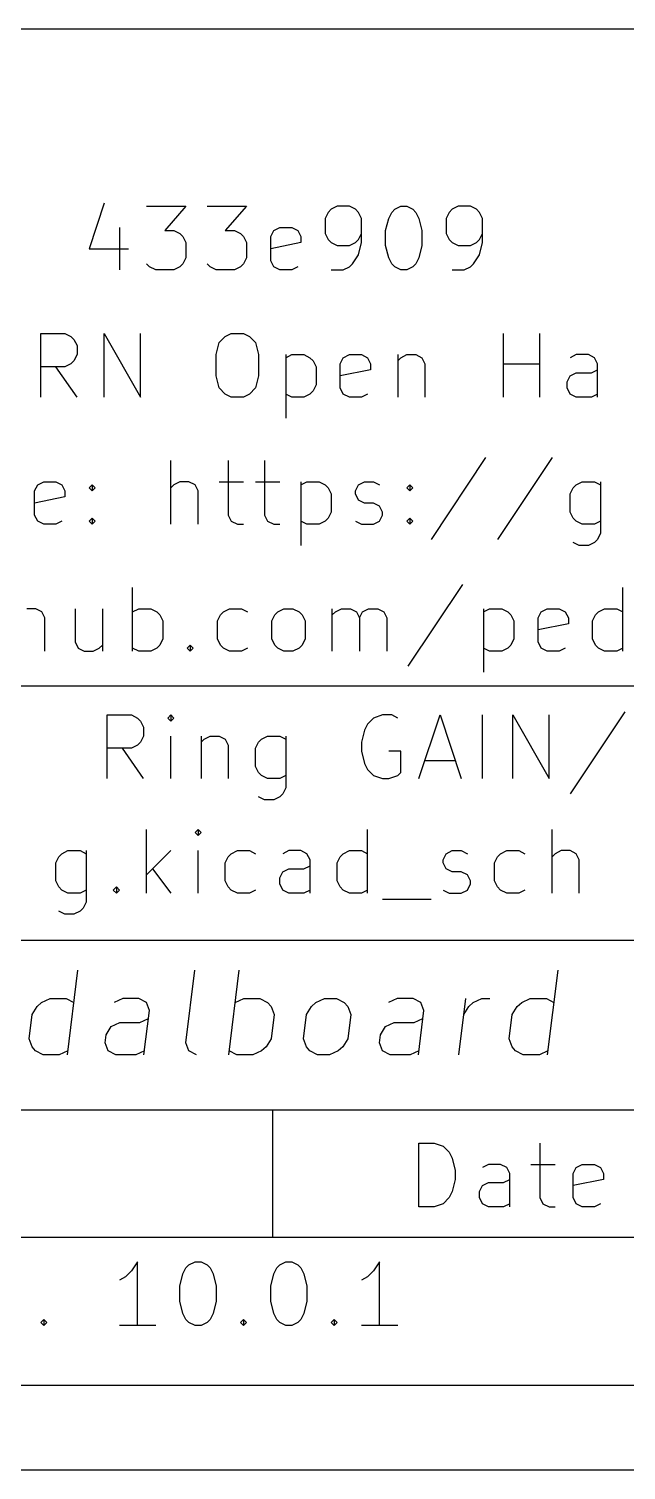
# Model space of a CAD drawing. Header units: millimetres. Extents: x 10 to 287, y -200 to -10.
# Drawn here: x 191.25 to 205.35, y -200.01 to -166.01 of the extents above; entities that cross this region are included whole.
import ezdxf

# ---------------------------------------------------------------- set-up
doc = ezdxf.new("R2010")
doc.units = ezdxf.units.MM
doc.layers.add('RED', color=14, linetype='CONTINUOUS')

msp = doc.modelspace()

# ---------------------------------------------------------------- linework, layer by layer
at = {"layer": 'RED', "linetype": 'CONTINUOUS'}
for p, q in [((177.0022, -166.0072), (285.0022, -166.0072)), ((193.0293, -170.1219), (192.6722, -171.1933)), ((194.0293, -170.1933), (194.9579, -170.1933)), ((194.9579, -170.1933), (194.4579, -170.7647)), ((195.4579, -170.1933), (196.3865, -170.1933)), ((196.3865, -170.1933), (195.8865, -170.7647)), ((198.3151, -170.3361), (198.2437, -170.479)), ((198.3865, -170.2647), (198.3151, -170.3361)), ((198.5294, -170.1933), (198.3865, -170.2647)), ((198.8151, -170.1933), (198.5294, -170.1933)), ((198.958, -170.2647), (198.8151, -170.1933)), ((199.0294, -170.3361), (198.958, -170.2647)), ((199.1008, -170.479), (199.0294, -170.3361)), ((199.7437, -170.479), (199.8151, -170.3361)), ((199.8151, -170.3361), (199.8866, -170.2647)), ((199.8866, -170.2647), (200.0294, -170.1933)), ((200.0294, -170.1933), (200.1723, -170.1933)), ((200.1723, -170.1933), (200.3151, -170.2647)), ((200.3151, -170.2647), (200.3866, -170.3361)), ((200.3866, -170.3361), (200.458, -170.479)), ((201.1723, -170.3361), (201.1009, -170.479)), ((201.2437, -170.2647), (201.1723, -170.3361)), ((201.3866, -170.1933), (201.2437, -170.2647)), ((201.6723, -170.1933), (201.3866, -170.1933)), ((201.8152, -170.2647), (201.6723, -170.1933)), ((201.8866, -170.3361), (201.8152, -170.2647)), ((201.958, -170.479), (201.8866, -170.3361)), ((198.2437, -170.479), (198.2437, -170.8361)), ((199.1008, -171.0504), (199.1008, -170.479)), ((199.6723, -170.7647), (199.7437, -170.479)), ((200.458, -170.479), (200.5294, -170.7647)), ((201.1009, -170.479), (201.1009, -170.8361)), ((201.958, -171.0504), (201.958, -170.479)), ((193.3865, -170.6933), (193.3865, -171.6933)), ((194.4579, -170.7647), (194.6722, -170.7647)), ((194.6722, -170.7647), (194.8151, -170.8361)), ((194.8151, -170.8361), (194.8865, -170.9076)), ((194.8865, -170.9076), (194.9579, -171.0504)), ((195.8865, -170.7647), (196.1008, -170.7647)), ((196.1008, -170.7647), (196.2437, -170.8361)), ((196.2437, -170.8361), (196.3151, -170.9076)), ((196.3151, -170.9076), (196.3865, -171.0504)), ((196.958, -170.9076), (197.0294, -170.7647)), ((196.958, -171.479), (196.958, -170.9076)), ((197.0294, -170.7647), (197.1723, -170.6933)), ((197.1723, -170.6933), (197.458, -170.6933)), ((197.458, -170.6933), (197.6008, -170.7647)), ((197.6008, -170.7647), (197.6723, -170.9076)), ((197.6723, -170.9076), (197.6723, -171.0504)), ((198.2437, -170.8361), (198.3151, -170.979)), ((198.3151, -170.979), (198.3865, -171.0504)), ((198.958, -171.0504), (199.0294, -170.979)), ((199.0294, -170.979), (199.1008, -170.8361)), ((199.6723, -171.1219), (199.6723, -170.7647)), ((200.5294, -170.7647), (200.5294, -171.1219)), ((201.1009, -170.8361), (201.1723, -170.979)), ((201.1723, -170.979), (201.2437, -171.0504)), ((201.8152, -171.0504), (201.8866, -170.979)), ((201.8866, -170.979), (201.958, -170.8361)), ((192.6722, -171.1933), (193.6007, -171.1933)), ((194.9579, -171.0504), (194.9579, -171.4076)), ((196.3865, -171.0504), (196.3865, -171.4076)), ((197.6723, -171.0504), (196.958, -171.1933)), ((198.3865, -171.0504), (198.5294, -171.1219)), ((198.5294, -171.1219), (198.8151, -171.1219)), ((198.8151, -171.1219), (198.958, -171.0504)), ((198.8865, -171.5504), (199.0294, -171.3361)), ((199.0294, -171.3361), (199.1008, -171.0504)), ((199.7437, -171.4076), (199.6723, -171.1219)), ((200.5294, -171.1219), (200.458, -171.4076)), ((201.2437, -171.0504), (201.3866, -171.1219)), ((201.3866, -171.1219), (201.6723, -171.1219)), ((201.6723, -171.1219), (201.8152, -171.0504)), ((201.7437, -171.5504), (201.8866, -171.3361)), ((201.8866, -171.3361), (201.958, -171.0504)), ((194.1008, -171.6219), (194.0293, -171.5504)), ((194.2436, -171.6933), (194.1008, -171.6219)), ((194.6722, -171.6933), (194.2436, -171.6933)), ((194.8151, -171.6219), (194.6722, -171.6933)), ((194.8865, -171.5504), (194.8151, -171.6219)), ((194.9579, -171.4076), (194.8865, -171.5504)), ((195.5294, -171.6219), (195.4579, -171.5504)), ((195.6722, -171.6933), (195.5294, -171.6219)), ((196.1008, -171.6933), (195.6722, -171.6933)), ((196.2437, -171.6219), (196.1008, -171.6933)), ((196.3151, -171.5504), (196.2437, -171.6219)), ((196.3865, -171.4076), (196.3151, -171.5504)), ((197.0294, -171.6219), (196.958, -171.479)), ((197.1723, -171.6933), (197.0294, -171.6219)), ((197.458, -171.6933), (197.1723, -171.6933)), ((197.6008, -171.6219), (197.458, -171.6933)), ((198.3865, -171.6933), (198.6722, -171.6933)), ((198.6722, -171.6933), (198.8151, -171.6219)), ((198.8151, -171.6219), (198.8865, -171.5504)), ((199.8151, -171.5504), (199.7437, -171.4076)), ((199.8866, -171.6219), (199.8151, -171.5504)), ((200.0294, -171.6933), (199.8866, -171.6219)), ((200.1723, -171.6933), (200.0294, -171.6933)), ((200.3151, -171.6219), (200.1723, -171.6933)), ((200.3866, -171.5504), (200.3151, -171.6219)), ((200.458, -171.4076), (200.3866, -171.5504)), ((201.2437, -171.6933), (201.5294, -171.6933)), ((201.5294, -171.6933), (201.6723, -171.6219)), ((201.6723, -171.6219), (201.7437, -171.5504)), ((191.5293, -174.6933), (191.5293, -173.1933)), ((191.5293, -173.1933), (192.1007, -173.1933)), ((192.1007, -173.1933), (192.2436, -173.2647)), ((192.2436, -173.2647), (192.315, -173.3361)), ((192.315, -173.3361), (192.3864, -173.479)), ((193.0293, -174.6933), (193.0293, -173.1933)), ((193.0293, -173.1933), (193.8864, -174.6933)), ((193.8864, -174.6933), (193.8864, -173.1933)), ((195.7436, -173.4076), (195.8865, -173.2647)), ((195.8865, -173.2647), (196.0293, -173.1933)), ((196.0293, -173.1933), (196.315, -173.1933)), ((196.315, -173.1933), (196.4579, -173.2647)), ((196.4579, -173.2647), (196.6007, -173.4076)), ((202.4578, -174.6933), (202.4578, -173.1933)), ((203.3149, -174.6933), (203.3149, -173.1933)), ((192.3864, -173.6933), (192.315, -173.8361)), ((192.3864, -173.479), (192.3864, -173.6933)), ((195.6722, -173.6933), (195.7436, -173.4076)), ((195.6722, -174.1933), (195.6722, -173.6933)), ((196.6007, -173.4076), (196.6722, -173.6933)), ((196.6722, -173.6933), (196.6722, -174.1933)), ((197.315, -173.6933), (197.315, -175.1933)), ((197.315, -173.7647), (197.4579, -173.6933)), ((197.4579, -173.6933), (197.7436, -173.6933)), ((197.7436, -173.6933), (197.8864, -173.7647)), ((198.6721, -173.7647), (198.815, -173.6933)), ((198.815, -173.6933), (199.1007, -173.6933)), ((199.1007, -173.6933), (199.2435, -173.7647)), ((199.9578, -173.6933), (199.9578, -174.6933)), ((200.0292, -173.7647), (200.1721, -173.6933)), ((200.1721, -173.6933), (200.3864, -173.6933)), ((200.3864, -173.6933), (200.5292, -173.7647)), ((204.1721, -173.6933), (204.0292, -173.7647)), ((204.4578, -173.6933), (204.1721, -173.6933)), ((204.6006, -173.7647), (204.4578, -173.6933)), ((192.1007, -173.979), (191.5293, -173.979)), ((192.3864, -174.6933), (191.8864, -173.979)), ((192.2436, -173.9076), (192.1007, -173.979)), ((192.315, -173.8361), (192.2436, -173.9076)), ((197.8864, -173.7647), (197.9579, -173.8361)), ((197.9579, -173.8361), (198.0293, -173.979)), ((198.0293, -173.979), (198.0293, -174.4076)), ((198.6007, -173.9076), (198.6721, -173.7647)), ((198.6007, -174.479), (198.6007, -173.9076)), ((199.315, -174.0504), (198.6007, -174.1933)), ((199.2435, -173.7647), (199.315, -173.9076)), ((199.315, -173.9076), (199.315, -174.0504)), ((199.9578, -173.8361), (200.0292, -173.7647)), ((200.5292, -173.7647), (200.6007, -173.9076)), ((200.6007, -173.9076), (200.6007, -174.6933)), ((202.4578, -173.9076), (203.3149, -173.9076)), ((204.5292, -174.1219), (204.6721, -174.0504)), ((204.6721, -173.9076), (204.6006, -173.7647)), ((204.6721, -174.6933), (204.6721, -173.9076)), ((195.7436, -174.479), (195.6722, -174.1933)), ((196.6722, -174.1933), (196.6007, -174.479)), ((198.0293, -174.4076), (197.9579, -174.5504)), ((203.9578, -174.3361), (204.0292, -174.1933)), ((203.9578, -174.479), (203.9578, -174.3361)), ((204.0292, -174.1933), (204.1721, -174.1219)), ((204.1721, -174.1219), (204.5292, -174.1219)), ((195.8865, -174.6219), (195.7436, -174.479)), ((196.0293, -174.6933), (195.8865, -174.6219)), ((196.315, -174.6933), (196.0293, -174.6933)), ((196.4579, -174.6219), (196.315, -174.6933)), ((196.6007, -174.479), (196.4579, -174.6219)), ((197.4579, -174.6933), (197.315, -174.6219)), ((197.7436, -174.6933), (197.4579, -174.6933)), ((197.8864, -174.6219), (197.7436, -174.6933)), ((197.9579, -174.5504), (197.8864, -174.6219)), ((198.6721, -174.6219), (198.6007, -174.479)), ((198.815, -174.6933), (198.6721, -174.6219)), ((199.1007, -174.6933), (198.815, -174.6933)), ((199.2435, -174.6219), (199.1007, -174.6933)), ((204.0292, -174.6219), (203.9578, -174.479)), ((204.1721, -174.6933), (204.0292, -174.6219)), ((204.5292, -174.6933), (204.1721, -174.6933)), ((204.6721, -174.6219), (204.5292, -174.6933)), ((194.6007, -177.6933), (194.6007, -176.1933)), ((195.9578, -176.1933), (195.9578, -177.479)), ((196.8149, -176.1933), (196.8149, -177.479)), ((202.0291, -176.1219), (200.7434, -178.0504)), ((203.6005, -176.1219), (202.3148, -178.0504)), ((191.3864, -176.9076), (191.4578, -176.7647)), ((191.4578, -176.7647), (191.6007, -176.6933)), ((191.6007, -176.6933), (191.8864, -176.6933)), ((191.8864, -176.6933), (192.0292, -176.7647)), ((192.0292, -176.7647), (192.1007, -176.9076)), ((192.6721, -176.8361), (192.7435, -176.7647)), ((192.7435, -176.7647), (192.8149, -176.8361)), ((192.7435, -176.7647), (192.7435, -176.9076)), ((194.6721, -176.7647), (194.6007, -176.8361)), ((194.815, -176.6933), (194.6721, -176.7647)), ((195.0293, -176.6933), (194.815, -176.6933)), ((195.1721, -176.7647), (195.0293, -176.6933)), ((195.2436, -176.9076), (195.1721, -176.7647)), ((195.7435, -176.6933), (196.3149, -176.6933)), ((196.6006, -176.6933), (197.172, -176.6933)), ((197.672, -176.6933), (197.672, -178.1933)), ((197.672, -176.7647), (197.8149, -176.6933)), ((197.8149, -176.6933), (198.1006, -176.6933)), ((198.1006, -176.6933), (198.2434, -176.7647)), ((198.2434, -176.7647), (198.3149, -176.8361)), ((198.9577, -176.9076), (199.0291, -176.7647)), ((199.0291, -176.7647), (199.172, -176.6933)), ((199.172, -176.6933), (199.3862, -176.6933)), ((199.3862, -176.6933), (199.5291, -176.7647)), ((200.172, -176.8361), (200.2434, -176.7647)), ((200.2434, -176.7647), (200.3148, -176.8361)), ((200.2434, -176.7647), (200.2434, -176.9076)), ((204.1005, -176.8361), (204.1719, -176.7647)), ((204.1719, -176.7647), (204.3148, -176.6933)), ((204.3148, -176.6933), (204.6005, -176.6933)), ((204.6005, -176.6933), (204.7434, -176.7647)), ((204.7434, -176.6933), (204.7434, -177.9076)), ((191.3864, -177.479), (191.3864, -176.9076)), ((192.1007, -177.0504), (191.3864, -177.1933)), ((192.1007, -176.9076), (192.1007, -177.0504)), ((192.7435, -176.9076), (192.6721, -176.8361)), ((192.8149, -176.8361), (192.7435, -176.9076)), ((195.2436, -177.6933), (195.2436, -176.9076)), ((198.3149, -176.8361), (198.3863, -176.979)), ((198.3863, -176.979), (198.3863, -177.4076)), ((198.9577, -176.979), (198.9577, -176.9076)), ((199.0291, -177.1219), (198.9577, -176.979)), ((199.172, -177.1933), (199.0291, -177.1219)), ((200.2434, -176.9076), (200.172, -176.8361)), ((200.3148, -176.8361), (200.2434, -176.9076)), ((204.0291, -176.979), (204.1005, -176.8361)), ((204.0291, -177.4076), (204.0291, -176.979)), ((191.4578, -177.6219), (191.3864, -177.479)), ((195.9578, -177.479), (196.0292, -177.6219)), ((196.8149, -177.479), (196.8863, -177.6219)), ((198.3863, -177.4076), (198.3149, -177.5504)), ((199.3862, -177.1933), (199.172, -177.1933)), ((199.5291, -177.2647), (199.3862, -177.1933)), ((199.6005, -177.4076), (199.5291, -177.2647)), ((199.5291, -177.6219), (199.6005, -177.479)), ((199.6005, -177.479), (199.6005, -177.4076)), ((204.1005, -177.5504), (204.0291, -177.4076)), ((191.6007, -177.6933), (191.4578, -177.6219)), ((191.8864, -177.6933), (191.6007, -177.6933)), ((192.0292, -177.6219), (191.8864, -177.6933)), ((192.6721, -177.6219), (192.7435, -177.5504)), ((192.7435, -177.6933), (192.6721, -177.6219)), ((192.7435, -177.5504), (192.8149, -177.6219)), ((192.7435, -177.5504), (192.7435, -177.6933)), ((192.8149, -177.6219), (192.7435, -177.6933)), ((196.0292, -177.6219), (196.1721, -177.6933)), ((196.1721, -177.6933), (196.3149, -177.6933)), ((196.8863, -177.6219), (197.0292, -177.6933)), ((197.0292, -177.6933), (197.172, -177.6933)), ((197.8149, -177.6933), (197.672, -177.6219)), ((198.1006, -177.6933), (197.8149, -177.6933)), ((198.2434, -177.6219), (198.1006, -177.6933)), ((198.3149, -177.5504), (198.2434, -177.6219)), ((198.9577, -177.6219), (199.1005, -177.6933)), ((199.1005, -177.6933), (199.3862, -177.6933)), ((199.3862, -177.6933), (199.5291, -177.6219)), ((200.172, -177.6219), (200.2434, -177.5504)), ((200.2434, -177.6933), (200.172, -177.6219)), ((200.2434, -177.5504), (200.3148, -177.6219)), ((200.2434, -177.5504), (200.2434, -177.6933)), ((200.3148, -177.6219), (200.2434, -177.6933)), ((204.1719, -177.6219), (204.1005, -177.5504)), ((204.3148, -177.6933), (204.1719, -177.6219)), ((204.6005, -177.6933), (204.3148, -177.6933)), ((204.7434, -177.6219), (204.6005, -177.6933)), ((204.2434, -178.1933), (204.1005, -178.1219)), ((204.6005, -178.1219), (204.4576, -178.1933)), ((204.6719, -178.0504), (204.6005, -178.1219)), ((204.7434, -177.9076), (204.6719, -178.0504)), ((204.4576, -178.1933), (204.2434, -178.1933)), ((201.4847, -179.1141), (200.199, -181.0426)), ((193.6991, -180.6855), (193.6991, -179.1855)), ((205.2704, -180.6855), (205.2704, -179.1855)), ((191.4135, -179.6855), (191.1992, -179.6855)), ((191.5563, -179.7569), (191.4135, -179.6855)), ((191.6278, -179.8998), (191.5563, -179.7569)), ((192.342, -179.6855), (192.342, -180.4712)), ((192.9849, -179.6855), (192.9849, -180.6855)), ((193.6991, -179.7569), (193.842, -179.6855)), ((193.842, -179.6855), (194.1277, -179.6855)), ((194.1277, -179.6855), (194.2705, -179.7569)), ((194.2705, -179.7569), (194.342, -179.8283)), ((194.342, -179.8283), (194.4134, -179.9712)), ((195.6991, -179.9712), (195.7705, -179.8283)), ((195.7705, -179.8283), (195.8419, -179.7569)), ((195.8419, -179.7569), (195.9848, -179.6855)), ((195.9848, -179.6855), (196.2705, -179.6855)), ((196.2705, -179.6855), (196.4134, -179.7569)), ((196.9848, -179.9712), (197.0562, -179.8283)), ((197.0562, -179.8283), (197.1276, -179.7569)), ((197.1276, -179.7569), (197.2705, -179.6855)), ((197.2705, -179.6855), (197.4848, -179.6855)), ((197.4848, -179.6855), (197.6276, -179.7569)), ((197.6276, -179.7569), (197.6991, -179.8283)), ((197.6991, -179.8283), (197.7705, -179.9712)), ((198.4133, -180.6855), (198.4133, -179.6855)), ((198.4133, -179.8283), (198.4847, -179.7569)), ((198.4847, -179.7569), (198.6276, -179.6855)), ((198.6276, -179.6855), (198.8419, -179.6855)), ((198.8419, -179.6855), (198.9847, -179.7569)), ((198.9847, -179.7569), (199.0562, -179.8998)), ((199.0562, -179.8998), (199.1276, -179.7569)), ((199.1276, -179.7569), (199.2704, -179.6855)), ((199.2704, -179.6855), (199.4847, -179.6855)), ((199.4847, -179.6855), (199.6276, -179.7569)), ((199.6276, -179.7569), (199.699, -179.8998)), ((201.9847, -179.6855), (201.9847, -181.1855)), ((201.9847, -179.7569), (202.1276, -179.6855)), ((202.1276, -179.6855), (202.4133, -179.6855)), ((202.4133, -179.6855), (202.5561, -179.7569)), ((202.5561, -179.7569), (202.6276, -179.8283)), ((202.6276, -179.8283), (202.699, -179.9712)), ((203.2704, -179.8998), (203.3418, -179.7569)), ((203.3418, -179.7569), (203.4847, -179.6855)), ((203.4847, -179.6855), (203.7704, -179.6855)), ((203.7704, -179.6855), (203.9132, -179.7569)), ((203.9132, -179.7569), (203.9847, -179.8998)), ((204.5561, -179.9712), (204.6275, -179.8283)), ((204.6275, -179.8283), (204.6989, -179.7569)), ((204.6989, -179.7569), (204.8418, -179.6855)), ((204.8418, -179.6855), (205.1275, -179.6855)), ((205.1275, -179.6855), (205.2704, -179.7569)), ((191.6278, -180.6855), (191.6278, -179.8998)), ((194.4134, -179.9712), (194.4134, -180.3998)), ((195.6991, -180.3998), (195.6991, -179.9712)), ((196.9848, -180.3998), (196.9848, -179.9712)), ((197.7705, -179.9712), (197.7705, -180.3998)), ((199.0562, -179.8998), (199.0562, -180.6855)), ((199.699, -179.8998), (199.699, -180.6855)), ((202.699, -179.9712), (202.699, -180.3998)), ((203.2704, -180.4712), (203.2704, -179.8998)), ((203.9847, -180.0426), (203.2704, -180.1855)), ((203.9847, -179.8998), (203.9847, -180.0426)), ((204.5561, -180.3998), (204.5561, -179.9712)), ((192.342, -180.4712), (192.4134, -180.6141)), ((194.4134, -180.3998), (194.342, -180.5426)), ((195.7705, -180.5426), (195.6991, -180.3998)), ((197.0562, -180.5426), (196.9848, -180.3998)), ((197.7705, -180.3998), (197.6991, -180.5426)), ((202.699, -180.3998), (202.6276, -180.5426)), ((203.3418, -180.6141), (203.2704, -180.4712)), ((204.6275, -180.5426), (204.5561, -180.3998)), ((192.4134, -180.6141), (192.5563, -180.6855)), ((192.5563, -180.6855), (192.7706, -180.6855)), ((192.7706, -180.6855), (192.9134, -180.6141)), ((192.9134, -180.6141), (192.9849, -180.5426)), ((193.842, -180.6855), (193.6991, -180.6141)), ((194.1277, -180.6855), (193.842, -180.6855)), ((194.2705, -180.6141), (194.1277, -180.6855)), ((194.342, -180.5426), (194.2705, -180.6141)), ((194.9848, -180.6141), (195.0562, -180.5426)), ((195.0562, -180.6855), (194.9848, -180.6141)), ((195.0562, -180.5426), (195.1276, -180.6141)), ((195.0562, -180.5426), (195.0562, -180.6855)), ((195.1276, -180.6141), (195.0562, -180.6855)), ((195.8419, -180.6141), (195.7705, -180.5426)), ((195.9848, -180.6855), (195.8419, -180.6141)), ((196.2705, -180.6855), (195.9848, -180.6855)), ((196.4134, -180.6141), (196.2705, -180.6855)), ((197.1276, -180.6141), (197.0562, -180.5426)), ((197.2705, -180.6855), (197.1276, -180.6141)), ((197.4848, -180.6855), (197.2705, -180.6855)), ((197.6276, -180.6141), (197.4848, -180.6855)), ((197.6991, -180.5426), (197.6276, -180.6141)), ((202.1276, -180.6855), (201.9847, -180.6141)), ((202.4133, -180.6855), (202.1276, -180.6855)), ((202.5561, -180.6141), (202.4133, -180.6855)), ((202.6276, -180.5426), (202.5561, -180.6141)), ((203.4847, -180.6855), (203.3418, -180.6141)), ((203.7704, -180.6855), (203.4847, -180.6855)), ((203.9132, -180.6141), (203.7704, -180.6855)), ((204.6989, -180.6141), (204.6275, -180.5426)), ((204.8418, -180.6855), (204.6989, -180.6141)), ((205.1275, -180.6855), (204.8418, -180.6855)), ((205.2704, -180.6141), (205.1275, -180.6855)), ((177.0022, -181.5072), (285.0022, -181.5072)), ((193.1007, -183.6933), (193.1007, -182.1933)), ((193.1007, -182.1933), (193.6721, -182.1933)), ((193.6721, -182.1933), (193.815, -182.2647)), ((194.6007, -182.1933), (194.5293, -182.2647)), ((194.6721, -182.2647), (194.6007, -182.1933)), ((194.6007, -182.1933), (194.6007, -182.3361)), ((199.6007, -182.1933), (199.3864, -182.2647)), ((199.815, -182.1933), (199.6007, -182.1933)), ((199.9578, -182.2647), (199.815, -182.1933)), ((200.4578, -183.6933), (200.9578, -182.1933)), ((200.9578, -182.1933), (201.4578, -183.6933)), ((201.9578, -183.6933), (201.9578, -182.1933)), ((202.6721, -183.6933), (202.6721, -182.1933)), ((202.6721, -182.1933), (203.5292, -183.6933)), ((203.5292, -183.6933), (203.5292, -182.1933)), ((205.3149, -182.1219), (204.0292, -184.0504)), ((193.815, -182.2647), (193.8864, -182.3361)), ((193.8864, -182.3361), (193.9578, -182.479)), ((193.9578, -182.479), (193.9578, -182.6933)), ((194.5293, -182.2647), (194.6007, -182.3361)), ((194.6007, -182.3361), (194.6721, -182.2647)), ((199.1721, -182.5504), (199.1007, -182.8361)), ((199.2435, -182.4076), (199.1721, -182.5504)), ((199.3864, -182.2647), (199.2435, -182.4076)), ((193.815, -182.9076), (193.6721, -182.979)), ((193.8864, -182.8361), (193.815, -182.9076)), ((193.9578, -182.6933), (193.8864, -182.8361)), ((194.6007, -183.6933), (194.6007, -182.6933)), ((195.315, -182.6933), (195.315, -183.6933)), ((195.315, -182.8361), (195.3864, -182.7647)), ((195.3864, -182.7647), (195.5293, -182.6933)), ((195.5293, -182.6933), (195.7436, -182.6933)), ((195.7436, -182.6933), (195.8864, -182.7647)), ((195.8864, -182.7647), (195.9579, -182.9076)), ((195.9579, -182.9076), (195.9579, -183.6933)), ((196.6007, -182.979), (196.6721, -182.8361)), ((196.6721, -182.8361), (196.7435, -182.7647)), ((196.7435, -182.7647), (196.8864, -182.6933)), ((196.8864, -182.6933), (197.1721, -182.6933)), ((197.1721, -182.6933), (197.315, -182.7647)), ((197.315, -182.6933), (197.315, -183.9076)), ((199.1007, -182.8361), (199.1007, -183.0504)), ((193.6721, -182.979), (193.1007, -182.979)), ((193.9578, -183.6933), (193.4578, -182.979)), ((196.6007, -183.4076), (196.6007, -182.979)), ((199.1007, -183.0504), (199.1721, -183.3361)), ((200.0292, -183.0504), (199.7435, -183.0504)), ((200.0292, -183.5504), (200.0292, -183.0504)), ((196.6721, -183.5504), (196.6007, -183.4076)), ((196.7435, -183.6219), (196.6721, -183.5504)), ((199.1721, -183.3361), (199.2435, -183.479)), ((199.2435, -183.479), (199.3864, -183.6219)), ((199.9578, -183.6219), (200.0292, -183.5504)), ((200.6007, -183.2647), (201.315, -183.2647)), ((196.8864, -183.6933), (196.7435, -183.6219)), ((197.1721, -183.6933), (196.8864, -183.6933)), ((197.315, -183.6219), (197.1721, -183.6933)), ((197.315, -183.9076), (197.2435, -184.0504)), ((199.3864, -183.6219), (199.6007, -183.6933)), ((199.6007, -183.6933), (199.7435, -183.6933)), ((199.7435, -183.6933), (199.9578, -183.6219)), ((196.815, -184.1933), (196.6721, -184.1219)), ((197.0292, -184.1933), (196.815, -184.1933)), ((197.1721, -184.1219), (197.0292, -184.1933)), ((197.2435, -184.0504), (197.1721, -184.1219)), ((194.0293, -186.3933), (194.0293, -184.8933)), ((195.2436, -184.8933), (195.1722, -184.9647)), ((195.315, -184.9647), (195.2436, -184.8933)), ((195.2436, -184.8933), (195.2436, -185.0361)), ((199.2436, -186.3933), (199.2436, -184.8933)), ((203.6007, -186.3933), (203.6007, -184.8933)), ((195.1722, -184.9647), (195.2436, -185.0361)), ((195.2436, -185.0361), (195.315, -184.9647)), ((191.8865, -185.679), (191.9579, -185.5361)), ((191.9579, -185.5361), (192.0293, -185.4647)), ((192.0293, -185.4647), (192.1722, -185.3933)), ((192.1722, -185.3933), (192.4579, -185.3933)), ((192.4579, -185.3933), (192.6008, -185.4647)), ((192.6008, -185.3933), (192.6008, -186.6076)), ((194.6007, -185.3933), (194.0293, -185.9647)), ((195.2436, -186.3933), (195.2436, -185.3933)), ((195.8865, -185.679), (195.9579, -185.5361)), ((195.9579, -185.5361), (196.0293, -185.4647)), ((196.0293, -185.4647), (196.1722, -185.3933)), ((196.1722, -185.3933), (196.4579, -185.3933)), ((196.4579, -185.3933), (196.6008, -185.4647)), ((197.3865, -185.3933), (197.2436, -185.4647)), ((197.6722, -185.3933), (197.3865, -185.3933)), ((197.815, -185.4647), (197.6722, -185.3933)), ((197.8865, -185.6076), (197.815, -185.4647)), ((197.8865, -186.3933), (197.8865, -185.6076)), ((198.5293, -185.679), (198.6007, -185.5361)), ((198.6007, -185.5361), (198.6721, -185.4647)), ((198.6721, -185.4647), (198.815, -185.3933)), ((198.815, -185.3933), (199.1007, -185.3933)), ((199.1007, -185.3933), (199.2436, -185.4647)), ((201.0293, -185.6076), (201.1007, -185.4647)), ((201.0293, -185.679), (201.0293, -185.6076)), ((201.1007, -185.4647), (201.2436, -185.3933)), ((201.2436, -185.3933), (201.4578, -185.3933)), ((201.4578, -185.3933), (201.6007, -185.4647)), ((202.2436, -185.679), (202.315, -185.5361)), ((202.315, -185.5361), (202.3864, -185.4647)), ((202.3864, -185.4647), (202.5293, -185.3933)), ((202.5293, -185.3933), (202.815, -185.3933)), ((202.815, -185.3933), (202.9579, -185.4647)), ((203.6721, -185.4647), (203.6007, -185.5361)), ((203.815, -185.3933), (203.6721, -185.4647)), ((204.0293, -185.3933), (203.815, -185.3933)), ((204.1721, -185.4647), (204.0293, -185.3933)), ((204.2436, -185.6076), (204.1721, -185.4647)), ((204.2436, -186.3933), (204.2436, -185.6076)), ((191.8865, -186.1076), (191.8865, -185.679)), ((194.1722, -185.8219), (194.6007, -186.3933)), ((195.8865, -186.1076), (195.8865, -185.679)), ((197.1722, -186.0361), (197.2436, -185.8933)), ((197.2436, -185.8933), (197.3865, -185.8219)), ((197.3865, -185.8219), (197.7436, -185.8219)), ((197.7436, -185.8219), (197.8865, -185.7504)), ((198.5293, -186.1076), (198.5293, -185.679)), ((201.1007, -185.8219), (201.0293, -185.679)), ((201.2436, -185.8933), (201.1007, -185.8219)), ((201.4578, -185.8933), (201.2436, -185.8933)), ((201.6007, -185.9647), (201.4578, -185.8933)), ((201.6721, -186.1076), (201.6007, -185.9647)), ((202.2436, -186.1076), (202.2436, -185.679)), ((191.9579, -186.2504), (191.8865, -186.1076)), ((192.0293, -186.3219), (191.9579, -186.2504)), ((193.2436, -186.3219), (193.315, -186.2504)), ((193.315, -186.2504), (193.3864, -186.3219)), ((193.315, -186.2504), (193.315, -186.3933)), ((195.9579, -186.2504), (195.8865, -186.1076)), ((196.0293, -186.3219), (195.9579, -186.2504)), ((197.1722, -186.179), (197.1722, -186.0361)), ((197.2436, -186.3219), (197.1722, -186.179)), ((198.6007, -186.2504), (198.5293, -186.1076)), ((198.6721, -186.3219), (198.6007, -186.2504)), ((201.6007, -186.3219), (201.6721, -186.179)), ((201.6721, -186.179), (201.6721, -186.1076)), ((202.315, -186.2504), (202.2436, -186.1076)), ((202.3864, -186.3219), (202.315, -186.2504)), ((192.1722, -186.3933), (192.0293, -186.3219)), ((192.4579, -186.3933), (192.1722, -186.3933)), ((192.6008, -186.3219), (192.4579, -186.3933)), ((192.6008, -186.6076), (192.5293, -186.7504)), ((193.315, -186.3933), (193.2436, -186.3219)), ((193.3864, -186.3219), (193.315, -186.3933)), ((196.1722, -186.3933), (196.0293, -186.3219)), ((196.4579, -186.3933), (196.1722, -186.3933)), ((196.6008, -186.3219), (196.4579, -186.3933)), ((197.3865, -186.3933), (197.2436, -186.3219)), ((197.7436, -186.3933), (197.3865, -186.3933)), ((197.8865, -186.3219), (197.7436, -186.3933)), ((198.815, -186.3933), (198.6721, -186.3219)), ((199.1007, -186.3933), (198.815, -186.3933)), ((199.2436, -186.3219), (199.1007, -186.3933)), ((199.6007, -186.5361), (200.7435, -186.5361)), ((201.0293, -186.3219), (201.1721, -186.3933)), ((201.1721, -186.3933), (201.4578, -186.3933)), ((201.4578, -186.3933), (201.6007, -186.3219)), ((202.5293, -186.3933), (202.3864, -186.3219)), ((202.815, -186.3933), (202.5293, -186.3933)), ((202.9579, -186.3219), (202.815, -186.3933)), ((192.1008, -186.8933), (191.9579, -186.8219)), ((192.315, -186.8933), (192.1008, -186.8933)), ((192.4579, -186.8219), (192.315, -186.8933)), ((192.5293, -186.7504), (192.4579, -186.8219)), ((177.0022, -187.5072), (285.0022, -187.5072)), ((192.1582, -190.2116), (192.4082, -188.2116)), ((194.9558, -189.9259), (195.17, -188.2116)), ((195.9676, -190.2116), (196.2176, -188.2116)), ((203.4914, -190.2116), (203.7414, -188.2116)), ((191.4439, -189.0687), (191.551, -188.9735)), ((191.551, -188.9735), (191.7534, -188.8783)), ((191.7534, -188.8783), (192.1344, -188.8783)), ((192.1344, -188.8783), (192.3129, -188.9735)), ((193.4677, -188.8783), (193.2653, -188.9735)), ((193.8486, -188.8783), (193.4677, -188.8783)), ((194.0272, -188.9735), (193.8486, -188.8783)), ((194.0986, -189.164), (194.0272, -188.9735)), ((196.1224, -188.9735), (196.3248, -188.8783)), ((196.3248, -188.8783), (196.7057, -188.8783)), ((196.7057, -188.8783), (196.8843, -188.9735)), ((196.8843, -188.9735), (196.9676, -189.0687)), ((197.92, -189.0687), (198.0271, -188.9735)), ((198.0271, -188.9735), (198.2295, -188.8783)), ((198.2295, -188.8783), (198.5152, -188.8783)), ((198.5152, -188.8783), (198.6938, -188.9735)), ((198.6938, -188.9735), (198.7771, -189.0687)), ((199.9438, -188.8783), (199.7414, -188.9735)), ((200.3247, -188.8783), (199.9438, -188.8783)), ((200.5033, -188.9735), (200.3247, -188.8783)), ((200.5747, -189.164), (200.5033, -188.9735)), ((201.3961, -190.2116), (201.5628, -188.8783)), ((201.6342, -189.0687), (201.7414, -188.9735)), ((201.7414, -188.9735), (201.9438, -188.8783)), ((201.9438, -188.8783), (202.1342, -188.8783)), ((202.7771, -189.0687), (202.8842, -188.9735)), ((202.8842, -188.9735), (203.0866, -188.8783)), ((203.0866, -188.8783), (203.4676, -188.8783)), ((203.4676, -188.8783), (203.6461, -188.9735)), ((191.2534, -189.8306), (191.3248, -189.2592)), ((191.3248, -189.2592), (191.4439, -189.0687)), ((193.8724, -189.4497), (194.0748, -189.3544)), ((193.9677, -190.2116), (194.0986, -189.164)), ((196.9676, -189.0687), (197.0391, -189.2592)), ((197.0391, -189.2592), (196.9676, -189.8306)), ((197.7295, -189.8306), (197.8009, -189.2592)), ((197.8009, -189.2592), (197.92, -189.0687)), ((198.7771, -189.0687), (198.8486, -189.2592)), ((198.8486, -189.2592), (198.7771, -189.8306)), ((200.3485, -189.4497), (200.5509, -189.3544)), ((200.4438, -190.2116), (200.5747, -189.164)), ((201.5152, -189.2592), (201.6342, -189.0687)), ((202.5866, -189.8306), (202.658, -189.2592)), ((202.658, -189.2592), (202.7771, -189.0687)), ((193.0748, -189.7354), (193.1939, -189.5449)), ((193.1939, -189.5449), (193.3963, -189.4497)), ((193.3963, -189.4497), (193.8724, -189.4497)), ((199.5509, -189.7354), (199.67, -189.5449)), ((199.67, -189.5449), (199.8724, -189.4497)), ((199.8724, -189.4497), (200.3485, -189.4497)), ((191.3248, -190.0211), (191.2534, -189.8306)), ((191.4082, -190.1164), (191.3248, -190.0211)), ((193.051, -189.9259), (193.0748, -189.7354)), ((193.1224, -190.1164), (193.051, -189.9259)), ((195.0272, -190.1164), (194.9558, -189.9259)), ((196.8486, -190.0211), (196.7414, -190.1164)), ((196.9676, -189.8306), (196.8486, -190.0211)), ((197.8009, -190.0211), (197.7295, -189.8306)), ((197.8843, -190.1164), (197.8009, -190.0211)), ((198.6581, -190.0211), (198.5509, -190.1164)), ((198.7771, -189.8306), (198.6581, -190.0211)), ((199.5271, -189.9259), (199.5509, -189.7354)), ((199.5985, -190.1164), (199.5271, -189.9259)), ((202.658, -190.0211), (202.5866, -189.8306)), ((202.7414, -190.1164), (202.658, -190.0211)), ((191.5868, -190.2116), (191.4082, -190.1164)), ((191.9677, -190.2116), (191.5868, -190.2116)), ((192.1701, -190.1164), (191.9677, -190.2116)), ((193.301, -190.2116), (193.1224, -190.1164)), ((193.7772, -190.2116), (193.301, -190.2116)), ((193.9796, -190.1164), (193.7772, -190.2116)), ((195.2058, -190.2116), (195.0272, -190.1164)), ((196.1581, -190.2116), (195.9795, -190.1164)), ((196.5391, -190.2116), (196.1581, -190.2116)), ((196.7414, -190.1164), (196.5391, -190.2116)), ((198.0629, -190.2116), (197.8843, -190.1164)), ((198.3486, -190.2116), (198.0629, -190.2116)), ((198.5509, -190.1164), (198.3486, -190.2116)), ((199.7771, -190.2116), (199.5985, -190.1164)), ((200.2533, -190.2116), (199.7771, -190.2116)), ((200.4557, -190.1164), (200.2533, -190.2116)), ((202.92, -190.2116), (202.7414, -190.1164)), ((203.3009, -190.2116), (202.92, -190.2116)), ((203.5033, -190.1164), (203.3009, -190.2116)), ((177.0022, -191.5072), (285.0022, -191.5072)), ((197.0022, -191.5072), (197.0022, -194.5072)), ((200.4579, -193.7933), (200.4579, -192.2933)), ((200.4579, -192.2933), (200.815, -192.2933)), ((200.815, -192.2933), (201.0293, -192.3647)), ((201.0293, -192.3647), (201.1722, -192.5076)), ((203.315, -192.2933), (203.315, -193.579)), ((201.1722, -192.5076), (201.2436, -192.6504)), ((201.2436, -192.6504), (201.315, -192.9361)), ((201.315, -192.9361), (201.315, -193.1504)), ((202.1008, -192.7933), (201.9579, -192.8647)), ((202.3865, -192.7933), (202.1008, -192.7933)), ((202.5293, -192.8647), (202.3865, -192.7933)), ((202.6008, -193.0076), (202.5293, -192.8647)), ((202.6008, -193.7933), (202.6008, -193.0076)), ((203.1007, -192.7933), (203.6721, -192.7933)), ((204.1007, -193.0076), (204.1721, -192.8647)), ((204.1007, -193.579), (204.1007, -193.0076)), ((204.1721, -192.8647), (204.315, -192.7933)), ((204.315, -192.7933), (204.6007, -192.7933)), ((204.6007, -192.7933), (204.7435, -192.8647)), ((204.7435, -192.8647), (204.815, -193.0076)), ((204.815, -193.0076), (204.815, -193.1504)), ((201.2436, -193.4361), (201.1722, -193.579)), ((201.315, -193.1504), (201.2436, -193.4361)), ((201.8865, -193.4361), (201.9579, -193.2933)), ((201.8865, -193.579), (201.8865, -193.4361)), ((201.9579, -193.2933), (202.1008, -193.2219)), ((202.1008, -193.2219), (202.4579, -193.2219)), ((202.4579, -193.2219), (202.6008, -193.1504)), ((204.815, -193.1504), (204.1007, -193.2933)), ((200.815, -193.7933), (200.4579, -193.7933)), ((201.0293, -193.7219), (200.815, -193.7933)), ((201.1722, -193.579), (201.0293, -193.7219)), ((201.9579, -193.7219), (201.8865, -193.579)), ((202.1008, -193.7933), (201.9579, -193.7219)), ((202.4579, -193.7933), (202.1008, -193.7933)), ((202.6008, -193.7219), (202.4579, -193.7933)), ((203.315, -193.579), (203.3864, -193.7219)), ((203.3864, -193.7219), (203.5293, -193.7933)), ((203.5293, -193.7933), (203.6721, -193.7933)), ((204.1721, -193.7219), (204.1007, -193.579)), ((204.315, -193.7933), (204.1721, -193.7219)), ((204.6007, -193.7933), (204.315, -193.7933)), ((204.7435, -193.7219), (204.6007, -193.7933)), ((177.0022, -194.5072), (285.0022, -194.5072)), ((193.815, -195.0933), (193.6722, -195.3076)), ((193.815, -196.5933), (193.815, -195.0933)), ((195.0294, -195.1647), (195.1722, -195.0933)), ((195.1722, -195.0933), (195.3151, -195.0933)), ((195.3151, -195.0933), (195.4579, -195.1647)), ((197.1723, -195.1647), (197.3151, -195.0933)), ((197.3151, -195.0933), (197.458, -195.0933)), ((197.458, -195.0933), (197.6008, -195.1647)), ((199.5294, -195.0933), (199.3866, -195.3076)), ((199.5294, -196.5933), (199.5294, -195.0933)), ((193.5293, -195.4504), (193.3865, -195.5219)), ((193.6722, -195.3076), (193.5293, -195.4504)), ((194.8151, -195.6647), (194.8865, -195.379)), ((194.8865, -195.379), (194.9579, -195.2361)), ((194.9579, -195.2361), (195.0294, -195.1647)), ((195.4579, -195.1647), (195.5294, -195.2361)), ((195.5294, -195.2361), (195.6008, -195.379)), ((195.6008, -195.379), (195.6722, -195.6647)), ((196.958, -195.6647), (197.0294, -195.379)), ((197.0294, -195.379), (197.1008, -195.2361)), ((197.1008, -195.2361), (197.1723, -195.1647)), ((197.6008, -195.1647), (197.6723, -195.2361)), ((197.6723, -195.2361), (197.7437, -195.379)), ((197.7437, -195.379), (197.8151, -195.6647)), ((199.2437, -195.4504), (199.1009, -195.5219)), ((199.3866, -195.3076), (199.2437, -195.4504)), ((194.8151, -196.0219), (194.8151, -195.6647)), ((195.6722, -195.6647), (195.6722, -196.0219)), ((196.958, -196.0219), (196.958, -195.6647)), ((197.8151, -195.6647), (197.8151, -196.0219)), ((194.8865, -196.3076), (194.8151, -196.0219)), ((195.6722, -196.0219), (195.6008, -196.3076)), ((197.0294, -196.3076), (196.958, -196.0219)), ((197.8151, -196.0219), (197.7437, -196.3076)), ((191.5293, -196.5219), (191.6007, -196.4504)), ((191.6007, -196.4504), (191.6721, -196.5219)), ((191.6007, -196.4504), (191.6007, -196.5933)), ((194.9579, -196.4504), (194.8865, -196.3076)), ((195.0294, -196.5219), (194.9579, -196.4504)), ((195.5294, -196.4504), (195.4579, -196.5219)), ((195.6008, -196.3076), (195.5294, -196.4504)), ((196.2437, -196.5219), (196.3151, -196.4504)), ((196.3151, -196.4504), (196.3865, -196.5219)), ((196.3151, -196.4504), (196.3151, -196.5933)), ((197.1008, -196.4504), (197.0294, -196.3076)), ((197.1723, -196.5219), (197.1008, -196.4504)), ((197.6723, -196.4504), (197.6008, -196.5219)), ((197.7437, -196.3076), (197.6723, -196.4504)), ((198.3866, -196.5219), (198.458, -196.4504)), ((198.458, -196.4504), (198.5294, -196.5219)), ((198.458, -196.4504), (198.458, -196.5933)), ((191.6007, -196.5933), (191.5293, -196.5219)), ((191.6721, -196.5219), (191.6007, -196.5933)), ((194.2436, -196.5933), (193.3865, -196.5933)), ((195.1722, -196.5933), (195.0294, -196.5219)), ((195.3151, -196.5933), (195.1722, -196.5933)), ((195.4579, -196.5219), (195.3151, -196.5933)), ((196.3151, -196.5933), (196.2437, -196.5219)), ((196.3865, -196.5219), (196.3151, -196.5933)), ((197.3151, -196.5933), (197.1723, -196.5219)), ((197.458, -196.5933), (197.3151, -196.5933)), ((197.6008, -196.5219), (197.458, -196.5933)), ((198.458, -196.5933), (198.3866, -196.5219)), ((198.5294, -196.5219), (198.458, -196.5933)), ((199.958, -196.5933), (199.1009, -196.5933)), ((285.0022, -198.0072), (12, -198.0072)), ((285.0022, -198.0072), (177.0022, -198.0072)), ((287.0022, -200.0072), (10, -200.0072))]:
    msp.add_line(p, q, dxfattribs=at)

doc.saveas('drawing.dxf')
